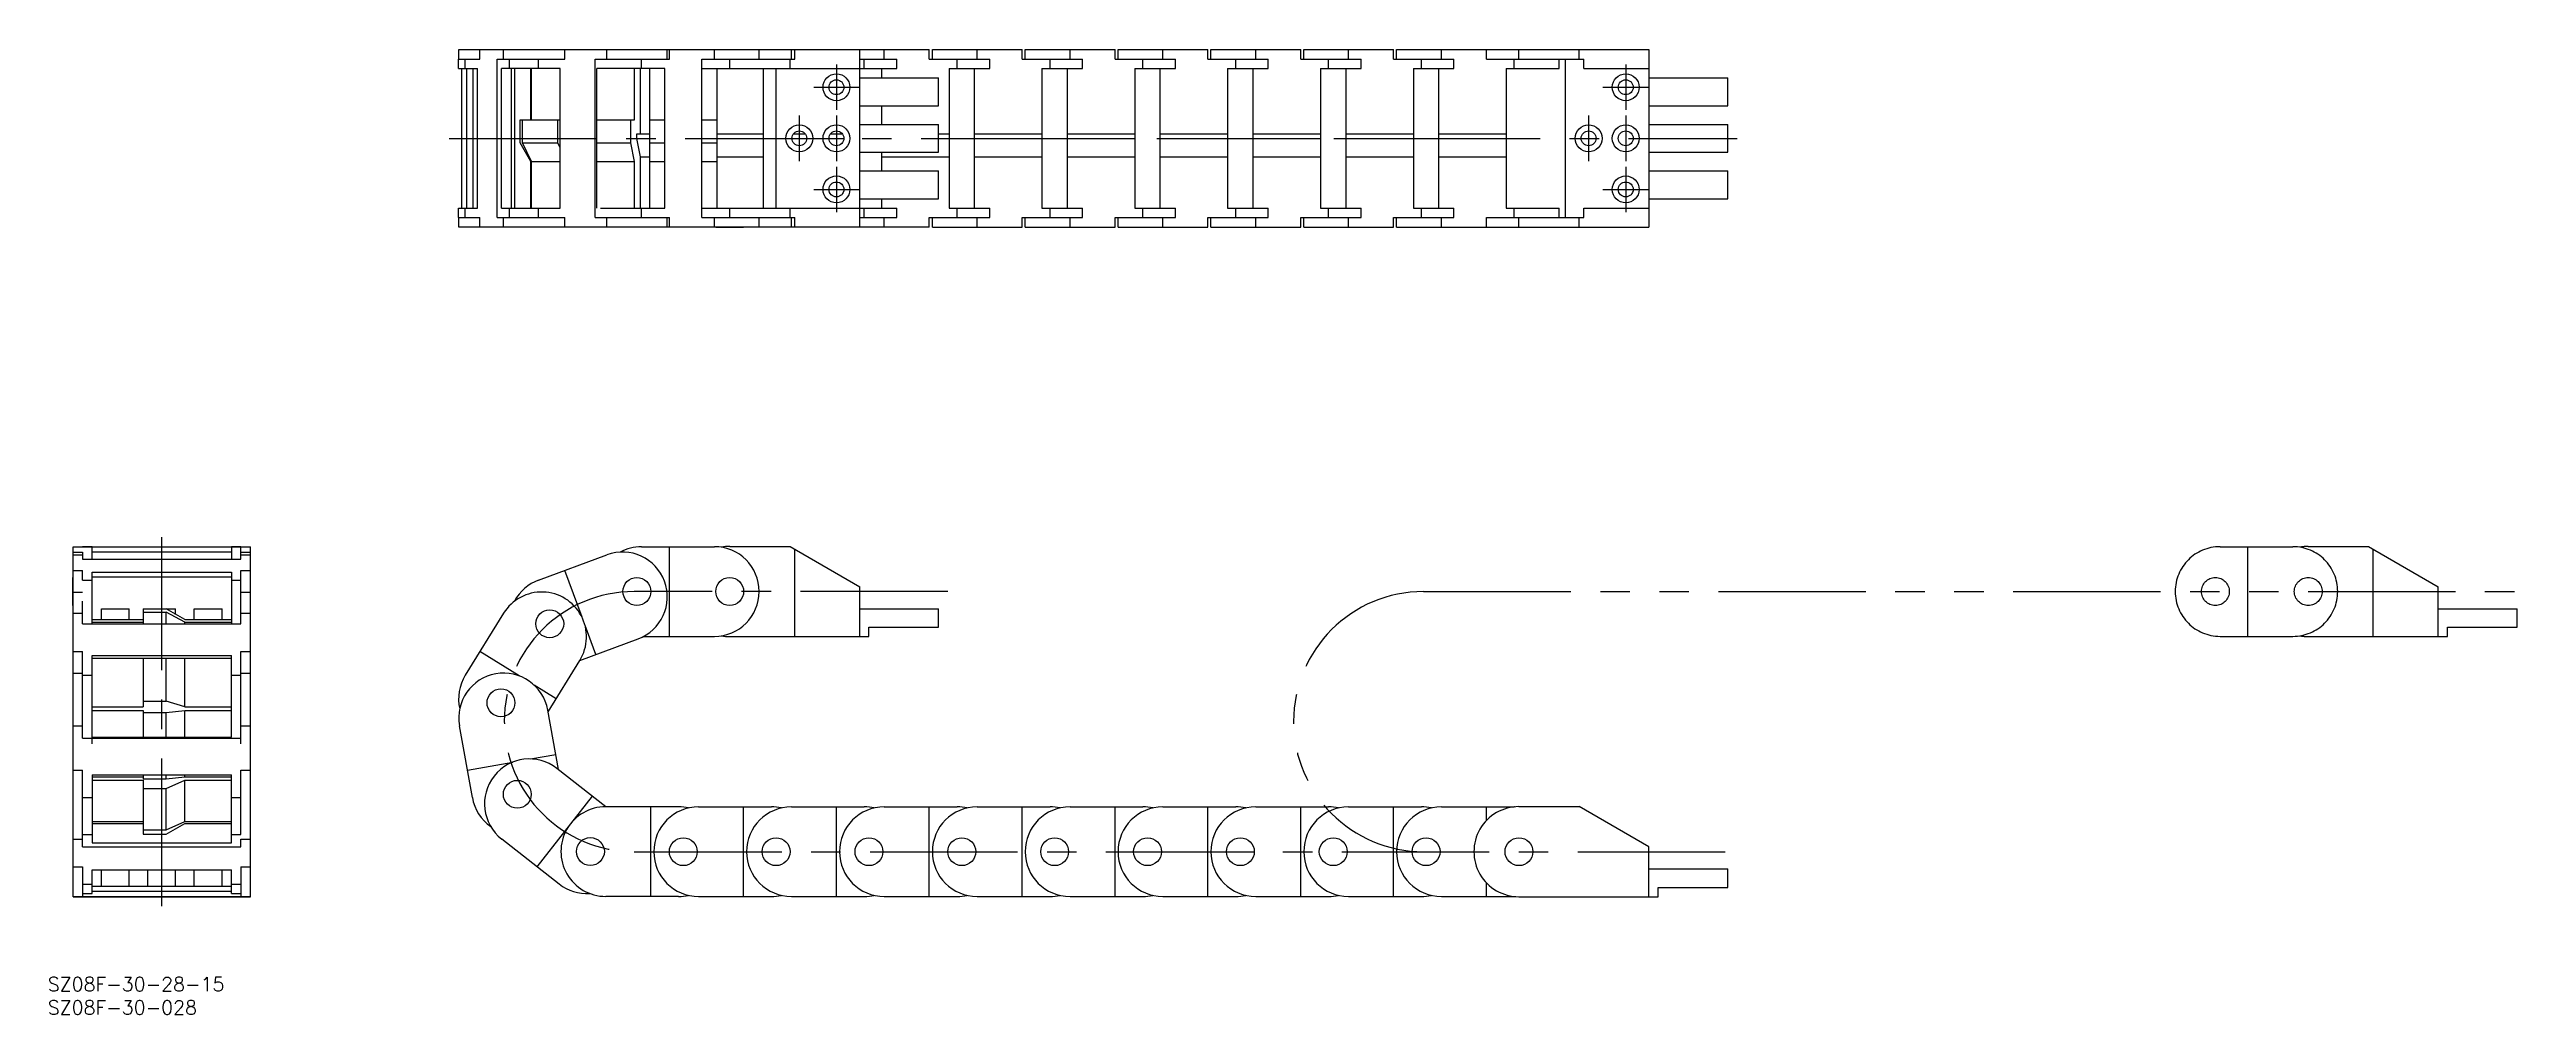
# Model space of a CAD drawing. Extents: x -43 to 490, y -25 to 182.
import ezdxf

# ---------------------------------------------------------------- set-up
doc = ezdxf.new("R2010")
doc.units = 0
doc.linetypes.add('CENTER', pattern=[50.8, 31.75, -6.35, 6.35, -6.35])
doc.linetypes.add('PHANTOM', pattern=[63.5, 31.75, -6.35, 6.35, -6.35, 6.35, -6.35])
doc.layers.get('0').update_dxf_attribs({"linetype": 'CONTINUOUS'})
doc.layers.add('CENTER', color=1, linetype='CENTER')
doc.styles.get("Standard").update_dxf_attribs({"font": 'txt.shx', "height": 3, "bigfont": 'bigfont.shx'})

msp = doc.modelspace()

# ---------------------------------------------------------------- linework, layer by layer
at = {"color": 7, "linetype": 'CONTINUOUS'}
for p, q in [((44.9, 182.34), (146.24, 182.34)), ((44.9, 180.29), (44.9, 182.34)), ((49.45, 180.29), (49.45, 182.34)), ((54.55, 180.29), (54.55, 182.34)), ((67.7, 180.29), (67.7, 182.34)), ((76.8, 180.29), (76.8, 182.34)), ((89.8, 180.29), (89.8, 182.34)), ((90.24, 180.29), (90.24, 182.34)), ((99.94, 180.29), (99.94, 182.34)), ((100.24, 182.35), (106.24, 182.35)), ((100.24, 182.34), (100.24, 182.35)), ((106.24, 182.34), (106.24, 182.35)), ((109.59, 180.29), (109.59, 182.34)), ((116.54, 180.29), (116.54, 182.34)), ((117.24, 180.29), (117.24, 182.34)), ((131.24, 144.14), (131.24, 182.34)), ((136.54, 180.29), (136.54, 182.34)), ((146.24, 180.29), (146.24, 182.34)), ((146.89, 182.34), (166.24, 182.34)), ((146.89, 180.29), (146.89, 182.34)), ((156.54, 180.29), (156.54, 182.34)), ((166.24, 180.29), (166.24, 182.34)), ((166.89, 182.34), (186.24, 182.34)), ((166.89, 180.29), (166.89, 182.34)), ((176.54, 180.29), (176.54, 182.34)), ((186.24, 180.29), (186.24, 182.34)), ((186.89, 182.34), (206.24, 182.34)), ((186.89, 180.29), (186.89, 182.34)), ((196.54, 180.29), (196.54, 182.34)), ((206.24, 180.29), (206.24, 182.34)), ((206.89, 182.34), (226.24, 182.34)), ((206.89, 180.29), (206.89, 182.34)), ((216.54, 180.29), (216.54, 182.34)), ((226.24, 180.29), (226.24, 182.34)), ((226.89, 182.34), (246.24, 182.34)), ((226.89, 180.29), (226.89, 182.34)), ((236.54, 180.29), (236.54, 182.34)), ((246.24, 180.29), (246.24, 182.34)), ((246.89, 182.34), (301.24, 182.34)), ((246.89, 180.29), (246.89, 182.34)), ((256.54, 180.29), (256.54, 182.34)), ((266.24, 180.29), (266.24, 182.34)), ((273.24, 180.29), (273.24, 182.34)), ((286.24, 180.29), (286.24, 182.34)), ((301.24, 182.34), (301.24, 144.14)), ((44.85, 180.29), (49.45, 180.29)), ((44.85, 178.24), (44.85, 180.29)), ((44.85, 178.24), (48.92, 178.24)), ((45.53, 148.24), (45.53, 178.24)), ((46.29, 178.24), (46.29, 180.29)), ((46.61, 148.24), (46.61, 178.24)), ((48.02, 148.24), (48.02, 178.24)), ((48.92, 148.24), (48.92, 178.24)), ((53.13, 180.29), (67.7, 180.29)), ((53.13, 146.19), (53.13, 180.29)), ((66.76, 178.24), (54.06, 178.24)), ((54.06, 148.24), (54.06, 178.24)), ((55.78, 178.24), (55.78, 180.29)), ((56.27, 148.24), (56.27, 178.24)), ((56.95, 148.24), (56.95, 178.24)), ((60.41, 167.24), (60.41, 178.24)), ((60.56, 167.24), (60.56, 178.24)), ((62.07, 178.24), (62.07, 180.29)), ((66.76, 148.24), (66.76, 178.24)), ((74.26, 146.19), (74.26, 180.29)), ((74.26, 180.29), (90.24, 180.29)), ((74.65, 148.24), (74.65, 178.24)), ((89.24, 178.24), (74.65, 178.24)), ((82.77, 167.24), (82.77, 178.24)), ((84.02, 164.24), (84.02, 178.24)), ((84.24, 178.24), (84.24, 180.29)), ((85.99, 178.24), (85.99, 148.24)), ((89.24, 148.24), (89.24, 178.24)), ((97.24, 146.19), (97.24, 180.29)), ((97.24, 180.29), (117.24, 180.29)), ((97.24, 178.24), (139.24, 178.24)), ((100.49, 178.24), (100.49, 148.24)), ((103.24, 178.24), (103.24, 180.29)), ((110.49, 148.24), (110.49, 178.24)), ((113.24, 148.24), (113.24, 178.24)), ((116.24, 178.24), (116.24, 180.29)), ((131.24, 180.29), (139.24, 180.29)), ((131.24, 176.24), (148.24, 176.24)), ((132.24, 178.24), (132.24, 180.29)), ((135.99, 176.24), (135.99, 178.24)), ((139.24, 178.24), (139.24, 180.29)), ((146.24, 180.29), (159.24, 180.29)), ((148.24, 170.24), (148.24, 176.24)), ((150.49, 178.24), (150.49, 148.24)), ((150.49, 178.24), (159.24, 178.24)), ((152.24, 178.24), (152.24, 180.29)), ((155.99, 148.24), (155.99, 178.24)), ((159.24, 178.24), (159.24, 180.29)), ((166.24, 180.29), (179.24, 180.29)), ((170.49, 178.24), (170.49, 148.24)), ((170.49, 178.24), (179.24, 178.24)), ((172.24, 178.24), (172.24, 180.29)), ((175.99, 148.24), (175.99, 178.24)), ((179.24, 178.24), (179.24, 180.29)), ((186.24, 180.29), (199.24, 180.29)), ((190.49, 178.24), (190.49, 148.24)), ((190.49, 178.24), (199.24, 178.24)), ((192.24, 178.24), (192.24, 180.29)), ((195.99, 148.24), (195.99, 178.24)), ((199.24, 178.24), (199.24, 180.29)), ((206.24, 180.29), (219.24, 180.29)), ((210.49, 178.24), (210.49, 148.24)), ((210.49, 178.24), (219.24, 178.24)), ((212.24, 178.24), (212.24, 180.29)), ((215.99, 148.24), (215.99, 178.24)), ((219.24, 178.24), (219.24, 180.29)), ((226.24, 180.29), (239.24, 180.29)), ((230.49, 178.24), (230.49, 148.24)), ((230.49, 178.24), (239.24, 178.24)), ((232.24, 178.24), (232.24, 180.29)), ((235.99, 148.24), (235.99, 178.24)), ((239.24, 178.24), (239.24, 180.29)), ((246.24, 180.29), (259.24, 180.29)), ((250.49, 178.24), (250.49, 148.24)), ((250.49, 178.24), (259.24, 178.24)), ((252.24, 178.24), (252.24, 180.29)), ((255.99, 148.24), (255.99, 178.24)), ((259.24, 178.24), (259.24, 180.29)), ((266.24, 180.29), (287.24, 180.29)), ((270.49, 178.24), (270.49, 148.24)), ((270.49, 178.24), (281.89, 178.24)), ((272.24, 178.24), (272.24, 180.29)), ((281.89, 178.24), (281.89, 180.29)), ((283.24, 146.19), (283.24, 180.29)), ((287.24, 178.24), (287.24, 180.29)), ((287.24, 178.24), (301.24, 178.24)), ((301.24, 176.24), (318.24, 176.24)), ((318.24, 170.24), (318.24, 176.24)), ((58.14, 167.24), (66.76, 167.24)), ((58.14, 162.27), (58.14, 167.24)), ((58.6, 162.27), (58.6, 167.24)), ((66.22, 162.27), (66.22, 167.24)), ((74.65, 167.24), (82.77, 167.24)), ((81.96, 162.27), (81.96, 167.24)), ((85.99, 167.24), (89.24, 167.24)), ((97.24, 167.24), (100.49, 167.24)), ((131.24, 170.24), (148.24, 170.24)), ((131.24, 166.24), (148.24, 166.24)), ((135.99, 166.24), (135.99, 170.24)), ((148.24, 160.24), (148.24, 166.24)), ((301.24, 170.24), (318.24, 170.24)), ((301.24, 166.24), (318.24, 166.24)), ((318.24, 160.24), (318.24, 166.24)), ((60.41, 158.27), (58.14, 162.27)), ((58.6, 162.27), (66.22, 162.27)), ((60.56, 158.27), (58.6, 162.27)), ((66.76, 161.18), (66.22, 162.27)), ((74.65, 162.27), (81.96, 162.27)), ((82.77, 158.27), (81.96, 162.27)), ((83.22, 164.24), (85.99, 164.24)), ((83.22, 163.24), (83.22, 164.24)), ((84.02, 159.24), (83.22, 163.24)), ((83.22, 163.24), (85.99, 163.24)), ((85.99, 162.27), (89.24, 162.27)), ((97.24, 162.27), (100.49, 162.27)), ((100.49, 164.24), (110.49, 164.24)), ((100.49, 163.24), (110.49, 163.24)), ((116.64, 163.24), (119.84, 163.24)), ((116.99, 164.24), (119.49, 164.24)), ((124.64, 163.24), (127.84, 163.24)), ((124.99, 164.24), (127.49, 164.24)), ((131.24, 160.24), (148.24, 160.24)), ((135.99, 156.24), (135.99, 160.24)), ((148.24, 164.24), (150.49, 164.24)), ((148.24, 163.24), (150.49, 163.24)), ((155.99, 164.24), (170.49, 164.24)), ((155.99, 163.24), (170.49, 163.24)), ((175.99, 164.24), (190.49, 164.24)), ((175.99, 163.24), (190.49, 163.24)), ((195.99, 164.24), (210.49, 164.24)), ((195.99, 163.24), (210.49, 163.24)), ((215.99, 164.24), (230.49, 164.24)), ((215.99, 163.24), (230.49, 163.24)), ((235.99, 164.24), (250.49, 164.24)), ((235.99, 163.24), (250.49, 163.24)), ((255.99, 164.24), (270.49, 164.24)), ((255.99, 163.24), (270.49, 163.24)), ((301.24, 160.24), (318.24, 160.24)), ((60.41, 148.24), (60.41, 158.27)), ((60.56, 158.27), (66.76, 158.27)), ((60.56, 148.24), (60.56, 158.27)), ((74.65, 158.27), (82.77, 158.27)), ((82.77, 148.24), (82.77, 158.27)), ((84.02, 148.24), (84.02, 159.24)), ((84.02, 159.24), (85.99, 159.24)), ((85.99, 158.27), (89.24, 158.27)), ((97.24, 158.27), (100.49, 158.27)), ((100.49, 159.24), (110.49, 159.24)), ((131.24, 156.24), (148.24, 156.24)), ((135.99, 159.24), (150.49, 159.24)), ((148.24, 150.24), (148.24, 156.24)), ((155.99, 159.24), (170.49, 159.24)), ((175.99, 159.24), (190.49, 159.24)), ((195.99, 159.24), (210.49, 159.24)), ((215.99, 159.24), (230.49, 159.24)), ((235.99, 159.24), (250.49, 159.24)), ((255.99, 159.24), (270.49, 159.24)), ((301.24, 156.24), (318.24, 156.24)), ((318.24, 150.24), (318.24, 156.24)), ((131.24, 150.24), (148.24, 150.24)), ((135.99, 148.24), (135.99, 150.24)), ((301.24, 150.24), (318.24, 150.24)), ((44.85, 146.19), (44.85, 148.24)), ((44.85, 148.24), (48.92, 148.24)), ((44.85, 146.19), (49.45, 146.19)), ((44.9, 144.14), (44.9, 146.19)), ((146.24, 144.14), (44.9, 144.14)), ((46.29, 146.19), (46.29, 148.24)), ((49.45, 144.14), (49.45, 146.19)), ((53.13, 146.19), (67.7, 146.19)), ((54.06, 148.24), (66.76, 148.24)), ((54.55, 144.14), (54.55, 146.19)), ((55.78, 146.19), (55.78, 148.24)), ((62.07, 146.19), (62.07, 148.24)), ((67.7, 144.14), (67.7, 146.19)), ((74.26, 146.19), (90.24, 146.19)), ((75.4, 148.24), (89.24, 148.24)), ((76.8, 144.14), (76.8, 146.19)), ((84.24, 146.19), (84.24, 148.24)), ((89.8, 144.14), (89.8, 146.19)), ((90.24, 144.14), (90.24, 146.19)), ((97.24, 148.24), (139.24, 148.24)), ((97.24, 146.19), (117.24, 146.19)), ((99.94, 144.14), (99.94, 146.19)), ((100.24, 144.13), (100.24, 144.14)), ((100.24, 144.13), (106.24, 144.13)), ((103.24, 146.19), (103.24, 148.24)), ((106.24, 144.13), (106.24, 144.14)), ((109.59, 144.14), (109.59, 146.19)), ((116.24, 146.19), (116.24, 148.24)), ((116.54, 144.14), (116.54, 146.19)), ((117.24, 144.14), (117.24, 146.19)), ((131.24, 146.19), (139.24, 146.19)), ((132.24, 146.19), (132.24, 148.24)), ((136.54, 144.14), (136.54, 146.19)), ((139.24, 146.19), (139.24, 148.24)), ((146.24, 146.19), (159.24, 146.19)), ((146.24, 144.14), (146.24, 146.19)), ((146.89, 144.14), (146.89, 146.19)), ((146.89, 144.14), (166.24, 144.14)), ((150.49, 148.24), (159.24, 148.24)), ((152.24, 146.19), (152.24, 148.24)), ((156.54, 144.14), (156.54, 146.19)), ((159.24, 146.19), (159.24, 148.24)), ((166.24, 146.19), (179.24, 146.19)), ((166.24, 144.14), (166.24, 146.19)), ((166.89, 144.14), (166.89, 146.19)), ((166.89, 144.14), (186.24, 144.14)), ((170.49, 148.24), (179.24, 148.24)), ((172.24, 146.19), (172.24, 148.24)), ((176.54, 144.14), (176.54, 146.19)), ((179.24, 146.19), (179.24, 148.24)), ((186.24, 146.19), (199.24, 146.19)), ((186.24, 144.14), (186.24, 146.19)), ((186.89, 144.14), (186.89, 146.19)), ((186.89, 144.14), (206.24, 144.14)), ((190.49, 148.24), (199.24, 148.24)), ((192.24, 146.19), (192.24, 148.24)), ((196.54, 144.14), (196.54, 146.19)), ((199.24, 146.19), (199.24, 148.24)), ((206.24, 146.19), (219.24, 146.19)), ((206.24, 144.14), (206.24, 146.19)), ((206.89, 144.14), (206.89, 146.19)), ((206.89, 144.14), (226.24, 144.14)), ((210.49, 148.24), (219.24, 148.24)), ((212.24, 146.19), (212.24, 148.24)), ((216.54, 144.14), (216.54, 146.19)), ((219.24, 146.19), (219.24, 148.24)), ((226.24, 146.19), (239.24, 146.19)), ((226.24, 144.14), (226.24, 146.19)), ((226.89, 144.14), (226.89, 146.19)), ((226.89, 144.14), (246.24, 144.14)), ((230.49, 148.24), (239.24, 148.24)), ((232.24, 146.19), (232.24, 148.24)), ((236.54, 144.14), (236.54, 146.19)), ((239.24, 146.19), (239.24, 148.24)), ((246.24, 146.19), (259.24, 146.19)), ((246.24, 144.14), (246.24, 146.19)), ((246.89, 144.14), (246.89, 146.19)), ((246.89, 144.14), (301.24, 144.14)), ((250.49, 148.24), (259.24, 148.24)), ((252.24, 146.19), (252.24, 148.24)), ((256.54, 144.14), (256.54, 146.19)), ((259.24, 146.19), (259.24, 148.24)), ((266.24, 146.19), (287.24, 146.19)), ((266.24, 144.14), (266.24, 146.19)), ((270.49, 148.24), (281.89, 148.24)), ((272.24, 146.19), (272.24, 148.24)), ((273.24, 144.14), (273.24, 146.19)), ((281.89, 146.19), (281.89, 148.24)), ((286.24, 144.14), (286.24, 146.19)), ((287.24, 148.24), (301.24, 148.24)), ((287.24, 146.19), (287.24, 148.24)), ((-38.2, 0), (-38.2, 75.35)), ((-38.2, 75.35), (0, 75.35)), ((-36.15, 75.4), (-34.1, 75.4)), ((-36.15, 75.35), (-36.15, 75.4)), ((-34.1, 72.66), (-34.1, 75.4)), ((-4.1, 75.4), (-4.1, 72.66)), ((-4.1, 75.4), (-2.05, 75.4)), ((-2.05, 72.66), (-2.05, 75.4)), ((0, 0), (0, 75.35)), ((84.24, 75.35), (99.94, 75.35)), ((90.24, 56.05), (90.24, 75.35)), ((103.24, 75.4), (116.24, 75.4)), ((116.24, 75.4), (131.24, 66.74)), ((117.24, 56), (117.24, 74.82)), ((-38.2, 74.2), (-36.15, 74.2)), ((-38.2, 73.6), (-36.15, 73.6)), ((-38.2, 70.23), (-36.15, 70.23)), ((-36.15, 74.2), (-36.15, 72.66)), ((-36.15, 72.66), (-2.05, 72.66)), ((-36.15, 68.15), (-36.15, 70.23)), ((-34.1, 74.25), (-4.1, 74.25)), ((-34.1, 69.88), (-4.1, 69.88)), ((-34.1, 58.72), (-34.1, 69.88)), ((-4.1, 69.88), (-4.1, 58.72)), ((-2.05, 74.2), (0, 74.2)), ((-2.05, 73.6), (0, 73.6)), ((-2.05, 58.72), (-2.05, 70.23)), ((-2.05, 70.23), (0, 70.23)), ((62.07, 68.15), (76.8, 73.6)), ((71.43, 60.18), (67.7, 70.23)), ((-38.21, 62.7), (-38.21, 68.7)), ((-38.21, 68.7), (-38.2, 68.7)), ((-38.2, 65.59), (-36.15, 65.59)), ((-36.15, 68.15), (-34.1, 68.15)), ((-34.1, 68.85), (-4.1, 68.85)), ((-4.1, 68.15), (-2.05, 68.15)), ((-2.05, 65.59), (0, 65.59)), ((0, 68.7), (0.01, 68.7)), ((0.01, 62.7), (0.01, 68.7)), ((131.24, 56), (131.24, 66.74)), ((-38.21, 62.7), (-38.2, 62.7)), ((-38.2, 61.02), (-36.15, 61.02)), ((-36.15, 58.72), (-36.15, 63.65)), ((-36.15, 58.72), (-2.05, 58.72)), ((-34.1, 59.65), (-23.1, 59.65)), ((-34.1, 59.07), (-23.1, 59.07)), ((-32.1, 62), (-26.1, 62)), ((-32.1, 59.65), (-32.1, 62)), ((-26.1, 59.65), (-26.1, 62)), ((-23.1, 61.96), (-18.14, 61.96)), ((-23.1, 61.96), (-23.1, 58.72)), ((-23.1, 61.24), (-18.14, 61.24)), ((-22.1, 62), (-16.1, 62)), ((-22.1, 61.96), (-22.1, 62)), ((-14.14, 59.65), (-18.14, 61.96)), ((-14.14, 59.07), (-18.14, 61.24)), ((-18.14, 58.72), (-18.14, 61.24)), ((-16.1, 60.78), (-16.1, 62)), ((-14.14, 59.65), (-4.1, 59.65)), ((-14.14, 59.07), (-4.1, 59.07)), ((-14.14, 58.72), (-14.14, 59.07)), ((-12.1, 62), (-6.1, 62)), ((-12.1, 59.65), (-12.1, 62)), ((-6.1, 59.65), (-6.1, 62)), ((-2.05, 61.02), (0, 61.02)), ((0, 62.7), (0.01, 62.7)), ((54.55, 61.02), (46.29, 47.66)), ((131.24, 62), (148.24, 62)), ((148.24, 58), (148.24, 62)), ((70.95, 50.85), (83.5, 55.5)), ((74.41, 52.13), (72.09, 58.38)), ((84.71, 56.05), (99.94, 56.05)), ((103.24, 56), (133.24, 56)), ((133.24, 56), (133.24, 58)), ((133.24, 58), (148.24, 58)), ((-38.2, 52.77), (-36.15, 52.77)), ((-38.2, 48.14), (-36.15, 48.14)), ((-36.15, 34.14), (-36.15, 52.77)), ((-34.1, 51.92), (-4.1, 51.92)), ((-34.1, 32.94), (-34.1, 51.92)), ((-34.1, 51.34), (-4.1, 51.34)), ((-23.1, 51.34), (-23.1, 40.9)), ((-18.14, 42.11), (-18.14, 51.34)), ((-14.14, 40.9), (-14.14, 51.34)), ((-4.1, 34.33), (-4.1, 51.92)), ((-2.05, 32.94), (-2.05, 52.77)), ((-2.05, 52.77), (0, 52.77)), ((-2.05, 48.14), (0, 48.14)), ((57.9, 47.54), (49.45, 52.77)), ((64.12, 39.8), (70.96, 50.87)), ((-36.15, 47.66), (-34.1, 47.66)), ((-4.1, 47.66), (-2.05, 47.66)), ((65.86, 42.62), (61.15, 45.53)), ((-34.1, 40.9), (-23.1, 40.9)), ((-34.1, 40.09), (-23.1, 40.09)), ((-23.1, 42.11), (-18.14, 42.11)), ((-23.1, 40.09), (-23.1, 34.33)), ((-23.1, 39.69), (-18.14, 39.69)), ((-14.14, 40.9), (-18.14, 42.11)), ((-18.14, 39.69), (-14.14, 40.09)), ((-18.14, 34.33), (-18.14, 39.69)), ((-14.14, 40.9), (-4.1, 40.9)), ((-14.14, 40.09), (-4.1, 40.09)), ((-14.14, 34.33), (-14.14, 40.09)), ((66.34, 27.38), (64.05, 40.19)), ((-38.2, 36.79), (-36.15, 36.79)), ((-36.15, 34.14), (-2.05, 34.14)), ((-34.1, 34.33), (-4.1, 34.33)), ((-2.05, 36.79), (0, 36.79)), ((47.81, 21.34), (45.05, 36.79)), ((-38.2, 27.24), (-36.15, 27.24)), ((-36.15, 10.75), (-36.15, 27.24)), ((-2.05, 13.38), (-2.05, 27.24)), ((-2.05, 27.24), (0, 27.24)), ((46.76, 27.24), (56.54, 28.99)), ((60.31, 29.66), (65.76, 30.64)), ((76.57, 19.37), (66.03, 27.62)), ((-34.1, 26.26), (-4.1, 26.26)), ((-34.1, 26.26), (-34.1, 11.62)), ((-34.1, 25.82), (-23.1, 25.82)), ((-34.1, 25.12), (-23.1, 25.12)), ((-23.1, 26.26), (-23.1, 25.41)), ((-23.1, 25.41), (-18.14, 25.41)), ((-23.1, 25.12), (-23.1, 13.44)), ((-23.1, 23.3), (-18.14, 23.3)), ((-18.14, 25.41), (-18.14, 26.26)), ((-18.14, 25.41), (-14.14, 25.82)), ((-18.14, 23.3), (-14.14, 25.12)), ((-18.14, 14.37), (-18.14, 23.3)), ((-14.14, 25.82), (-14.14, 26.26)), ((-14.14, 25.82), (-4.1, 25.82)), ((-14.14, 25.12), (-4.1, 25.12)), ((-14.14, 16.19), (-14.14, 25.12)), ((-4.1, 11.62), (-4.1, 26.26)), ((61.78, 6.44), (73.67, 21.64)), ((-36.15, 21.34), (-34.1, 21.34)), ((-34.1, 16.19), (-23.1, 16.19)), ((-18.14, 14.37), (-14.14, 16.19)), ((-14.14, 16.19), (-4.1, 16.19)), ((-4.1, 21.34), (-2.05, 21.34)), ((92.26, 19.35), (76.56, 19.37)), ((86.23, 0.06), (86.26, 19.36)), ((96.54, 19.35), (112.24, 19.35)), ((106.24, 0.05), (106.24, 19.35)), ((116.54, 19.35), (132.24, 19.35)), ((126.24, 0.05), (126.24, 19.35)), ((136.54, 19.35), (152.24, 19.35)), ((146.24, 0.05), (146.24, 19.35)), ((156.54, 19.35), (172.24, 19.35)), ((166.24, 0.05), (166.24, 19.35)), ((176.54, 19.35), (192.24, 19.35)), ((186.24, 0.05), (186.24, 19.35)), ((196.54, 19.35), (212.24, 19.35)), ((206.24, 0.05), (206.24, 19.35)), ((216.54, 19.35), (232.24, 19.35)), ((226.24, 0.05), (226.24, 19.35)), ((236.54, 19.35), (252.24, 19.35)), ((246.24, 0.05), (246.24, 19.35)), ((256.54, 19.35), (272.24, 19.35)), ((266.24, 16.41), (266.24, 19.35)), ((273.24, 19.4), (286.24, 19.4)), ((301.24, 10.74), (286.24, 19.4)), ((-38.2, 12.42), (-36.15, 12.42)), ((-36.15, 13.38), (-34.1, 13.38)), ((-36.15, 10.75), (-2.05, 10.75)), ((-34.1, 15.78), (-23.1, 15.78)), ((-34.1, 15.75), (-23.1, 15.75)), ((-34.1, 15.75), (-23.1, 15.75)), ((-34.1, 11.62), (-4.1, 11.62)), ((-23.1, 14.37), (-18.14, 14.37)), ((-23.1, 13.47), (-18.14, 13.47)), ((-23.1, 13.44), (-18.14, 13.44)), ((-23.1, 13.44), (-18.14, 13.44)), ((-18.14, 13.47), (-14.14, 15.78)), ((-18.14, 13.44), (-14.14, 15.75)), ((-18.14, 13.44), (-14.14, 15.75)), ((-18.14, 13.44), (-18.14, 13.47)), ((-14.14, 15.78), (-4.1, 15.78)), ((-14.14, 15.75), (-14.14, 15.78)), ((-14.14, 15.75), (-4.1, 15.75)), ((-14.14, 15.75), (-4.1, 15.75)), ((-4.1, 13.38), (-2.05, 13.38)), ((-2.05, 12.42), (0, 12.42)), ((-2.05, 10.75), (-2.05, 12.42)), ((66.51, 2.74), (54.14, 12.42)), ((301.24, 0), (301.24, 10.74)), ((-38.2, 6.44), (-36.15, 6.44)), ((-36.15, 6.44), (-36.15, 0.07)), ((-34.1, 5.82), (-4.1, 5.82)), ((-34.1, 0.7), (-34.1, 5.82)), ((-32.1, 2.3), (-32.1, 5.82)), ((-26.1, 2.3), (-26.1, 5.82)), ((-22.1, 2.3), (-22.1, 5.82)), ((-16.1, 2.3), (-16.1, 5.82)), ((-12.1, 2.3), (-12.1, 5.82)), ((-6.1, 2.3), (-6.1, 5.82)), ((-4.1, 0.7), (-4.1, 5.82)), ((-2.05, 6.44), (-2.05, 0.07)), ((-2.05, 6.44), (0, 6.44)), ((301.24, 6), (318.24, 6)), ((318.24, 2), (318.24, 6)), ((-38.2, 0.07), (-36.15, 0.07)), ((-38.2, 0.06), (-36.15, 0.06)), ((-38.2, 0.05), (0, 0.05)), ((-38.2, 0), (0, 0)), ((-36.15, 2.74), (-34.1, 2.74)), ((-36.15, 0.7), (-34.1, 0.7)), ((-36.15, 0.07), (-2.05, 0.07)), ((-36.15, 0.06), (-36.15, 0)), ((-36.15, 0.05), (-34.1, 0.05)), ((-34.1, 2.3), (-4.1, 2.3)), ((-34.1, 1.17), (-4.1, 1.17)), ((-34.1, 0.06), (-4.1, 0.06)), ((-34.1, 0.05), (-34.1, 0.06)), ((-4.1, 2.74), (-2.05, 2.74)), ((-4.1, 0.7), (-2.05, 0.7)), ((-4.1, 0.05), (-4.1, 0.06)), ((-4.1, 0.05), (-2.05, 0.05)), ((-2.05, 0.07), (0, 0.07)), ((-2.05, 0.06), (0, 0.06)), ((-2.05, 0.06), (-2.05, 0)), ((92.23, 0.05), (76.53, 0.07)), ((96.54, 0.05), (112.24, 0.05)), ((116.54, 0.05), (132.24, 0.05)), ((136.54, 0.05), (152.24, 0.05)), ((136.54, 0.05), (146.24, 0.05)), ((156.54, 0.05), (172.24, 0.05)), ((176.54, 0.05), (192.24, 0.05)), ((196.54, 0.05), (212.24, 0.05)), ((216.54, 0.05), (232.24, 0.05)), ((236.54, 0.05), (246.24, 0.05)), ((236.54, 0.05), (252.24, 0.05)), ((256.54, 0.05), (272.24, 0.05)), ((266.24, 0.05), (266.24, 2.99)), ((273.24, 0), (303.24, 0)), ((303.24, 0), (303.24, 2)), ((303.24, 2), (318.24, 2))]:
    msp.add_line(p, q, dxfattribs=at)
at = {"color": 3, "linetype": 'PHANTOM'}
for p, q in [((424.24, 75.35), (439.94, 75.35)), ((430.24, 56.05), (430.24, 75.35)), ((443.24, 75.4), (456.24, 75.4)), ((456.24, 75.4), (471.24, 66.74)), ((457.24, 56), (457.24, 74.82)), ((252.69, 65.7), (490.24, 65.7)), ((471.24, 56), (471.24, 66.74)), ((471.24, 62), (488.24, 62)), ((488.24, 58), (488.24, 62)), ((424.24, 56.05), (439.94, 56.05)), ((443.24, 56), (473.24, 56)), ((473.24, 58), (488.24, 58)), ((473.24, 56), (473.24, 58))]:
    msp.add_line(p, q, dxfattribs=at)
at = {"color": 7, "linetype": 'CONTINUOUS'}
for centre, radius in [((126.24, 174.24), 2.9), ((296.24, 174.24), 2.9), ((126.24, 174.24), 1.6), ((296.24, 174.24), 1.6), ((118.24, 163.24), 2.9), ((126.24, 163.24), 2.9), ((288.24, 163.24), 2.9), ((296.24, 163.24), 2.9), ((118.24, 163.24), 1.6), ((126.24, 163.24), 1.6), ((288.24, 163.24), 1.6), ((296.24, 163.24), 1.6), ((126.24, 152.24), 2.9), ((296.24, 152.24), 2.9), ((126.24, 152.24), 1.6), ((296.24, 152.24), 1.6), ((83.24, 65.7), 3), ((103.24, 65.7), 3), ((64.49, 58.75), 3), ((53.97, 41.74), 3), ((57.49, 22.05), 3), ((73.24, 9.73), 3), ((93.24, 9.7), 3), ((113.24, 9.7), 3), ((133.24, 9.7), 3), ((153.24, 9.7), 3), ((173.24, 9.7), 3), ((193.24, 9.7), 3), ((213.24, 9.7), 3), ((233.24, 9.7), 3), ((253.24, 9.7), 3), ((273.24, 9.7), 3)]:
    msp.add_circle(centre, radius, dxfattribs=at)
at = {"color": 3, "linetype": 'PHANTOM'}
for centre in [(423.24, 65.7), (443.24, 65.7)]:
    msp.add_circle(centre, 3, dxfattribs=at)
at = {"color": 7, "linetype": 'CONTINUOUS'}
for centre, radius, start, end in [((84.24, 65.7), 9.65, 90, 118.3734), ((99.94, 65.7), 9.65, 270, 90), ((103.24, 65.7), 9.7, 89.9997, 100.6736), ((80.15, 64.55), 9.65, 290.3342, 110.3342), ((62.75, 55.94), 9.65, 328.275, 148.275), ((65.43, 59.1), 9.65, 110.3342, 152.0933), ((103.24, 65.7), 9.7, 259.3264, 270.0003), ((54.55, 38.49), 9.65, 10.1247, 190.1247), ((54.5, 42.59), 9.65, 148.275, 193.0222), ((60.09, 20.02), 9.65, 51.9744, 231.9744), ((57.31, 23.03), 9.65, 190.1247, 234.8719), ((76.54, 9.72), 9.65, 89.9151, 269.9151), ((96.54, 9.7), 9.65, 90, 270), ((92.24, 9.7), 9.65, 77.1068, 89.9151), ((116.54, 9.7), 9.65, 90, 270), ((112.24, 9.7), 9.65, 77.1266, 90), ((136.54, 9.7), 9.65, 90, 270), ((132.24, 9.7), 9.65, 77.1266, 90), ((156.54, 9.7), 9.65, 90, 270), ((152.24, 9.7), 9.65, 77.1266, 90), ((176.54, 9.7), 9.65, 90, 270), ((172.24, 9.7), 9.65, 77.1266, 90), ((196.54, 9.7), 9.65, 90, 270), ((192.24, 9.7), 9.65, 77.1266, 90), ((216.54, 9.7), 9.65, 90, 270), ((212.24, 9.7), 9.65, 77.1266, 90), ((236.54, 9.7), 9.65, 90, 270), ((232.24, 9.7), 9.65, 77.1266, 90), ((256.54, 9.7), 9.65, 90, 270), ((252.24, 9.7), 9.65, 77.1266, 90), ((273.24, 9.7), 9.7, 89.9997, 270.0003), ((272.24, 9.7), 9.65, 89.9038, 90), ((72.46, 10.35), 9.65, 231.9743, 273.7335), ((92.24, 9.7), 9.65, 269.9152, 282.8537), ((112.24, 9.7), 9.65, 270, 282.8735), ((132.24, 9.7), 9.65, 270, 282.8735), ((152.24, 9.7), 9.65, 270, 282.8734), ((172.24, 9.7), 9.65, 270, 282.8734), ((192.24, 9.7), 9.65, 270, 282.8734), ((212.24, 9.7), 9.65, 270, 282.8734), ((232.24, 9.7), 9.65, 270, 282.8734), ((252.24, 9.7), 9.65, 270, 282.8734), ((272.24, 9.7), 9.65, 270, 270.0963)]:
    msp.add_arc(centre, radius, start, end, dxfattribs=at)
at = {"color": 3, "linetype": 'PHANTOM'}
for centre, radius, start, end in [((424.24, 65.7), 9.65, 90, 270), ((439.94, 65.7), 9.65, 270, 90), ((443.24, 65.7), 9.7, 89.9997, 100.6736), ((252.69, 37.7), 28, 90, 270), ((443.24, 65.7), 9.7, 259.3264, 270.0003)]:
    msp.add_arc(centre, radius, start, end, dxfattribs=at)
at = {"layer": 'CENTER', "color": 1, "linetype": 'CENTER'}
for p, q in [((126.24, 179.14), (126.24, 169.34)), ((296.24, 179.14), (296.24, 169.34)), ((121.34, 174.24), (131.14, 174.24)), ((291.34, 174.24), (301.14, 174.24)), ((118.24, 168.14), (118.24, 158.34)), ((126.24, 168.14), (126.24, 158.34)), ((288.24, 168.14), (288.24, 158.34)), ((296.24, 168.14), (296.24, 158.34)), ((42.85, 163.24), (320.24, 163.24)), ((126.24, 157.14), (126.24, 147.34)), ((296.24, 157.14), (296.24, 147.34)), ((121.34, 152.24), (131.14, 152.24)), ((291.34, 152.24), (301.14, 152.24)), ((-19.1, -2), (-19.1, 77.4)), ((150.24, 65.7), (82.69, 65.7)), ((82.69, 9.7), (320.24, 9.7))]:
    msp.add_line(p, q, dxfattribs=at)
msp.add_arc((82.69, 37.7), 28, 90, 270, dxfattribs=at)

# ---------------------------------------------------------------- texts
at = {"color": 7, "linetype": 'CONTINUOUS'}
for s, p in [('SZ08F-30-28-15', (-43.64, -20.33)), ('SZ08F-30-028', (-43.64, -25.33))]:
    msp.add_text(s, height=3, dxfattribs=at).set_placement(p)

doc.saveas('drawing.dxf')
